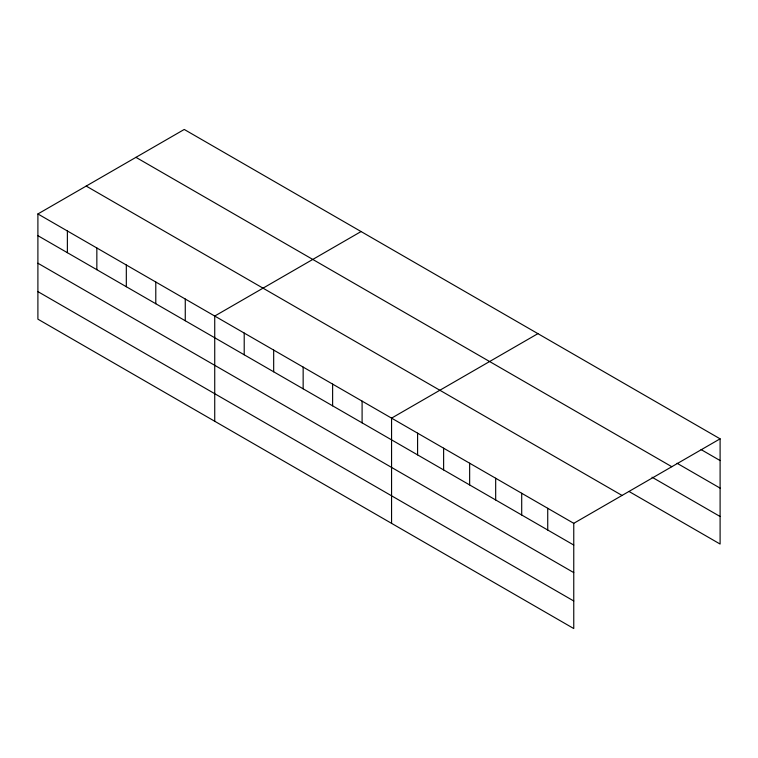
<?xml version="1.0" encoding="UTF-8"?>
<svg xmlns="http://www.w3.org/2000/svg" width="758" height="758" viewBox="0 0 758 758"><rect width="100%" height="100%" fill="white"/><g stroke="black" fill="none" stroke-linecap="round" stroke-linejoin="round"><path stroke-width="1.14" d="M573.759 572.603L573.759 523.323L37.9 213.955L37.9 319.165L573.759 628.543L573.759 572.603L37.9 263.225M629.007 491.459L720.1 544.045L720.1 438.835L184.241 129.457L37.9 213.955M361.073 231.55L214.732 316.048L214.732 421.259M537.905 333.643L391.564 418.141L391.564 523.352M573.759 523.323L720.1 438.835M701.084 449.579L720.1 460.561M677.055 463.261L720.1 488.114M135.947 157.342L671.806 466.71M652.032 477.199L720.1 516.501M86.194 186.07L622.053 495.438M37.9 235.672L573.759 545.049M37.9 291.612L573.759 600.99M547.731 508.296L547.731 530.022M521.703 493.269L521.703 514.995M495.675 478.241L495.675 499.967M469.647 463.214L469.647 484.94M443.62 448.186L443.62 469.913M417.592 433.159L417.592 454.885M362.097 401.124L362.097 422.85M332.62 384.107L332.62 405.833M303.153 367.09L303.153 388.816M273.676 350.073L273.676 371.799M244.209 333.056L244.209 354.782M185.265 299.031L185.265 320.757M155.788 282.014L155.788 303.74M126.321 264.997L126.321 286.723M96.844 247.98L96.844 269.706M67.377 230.963L67.377 252.689"/></g></svg>
